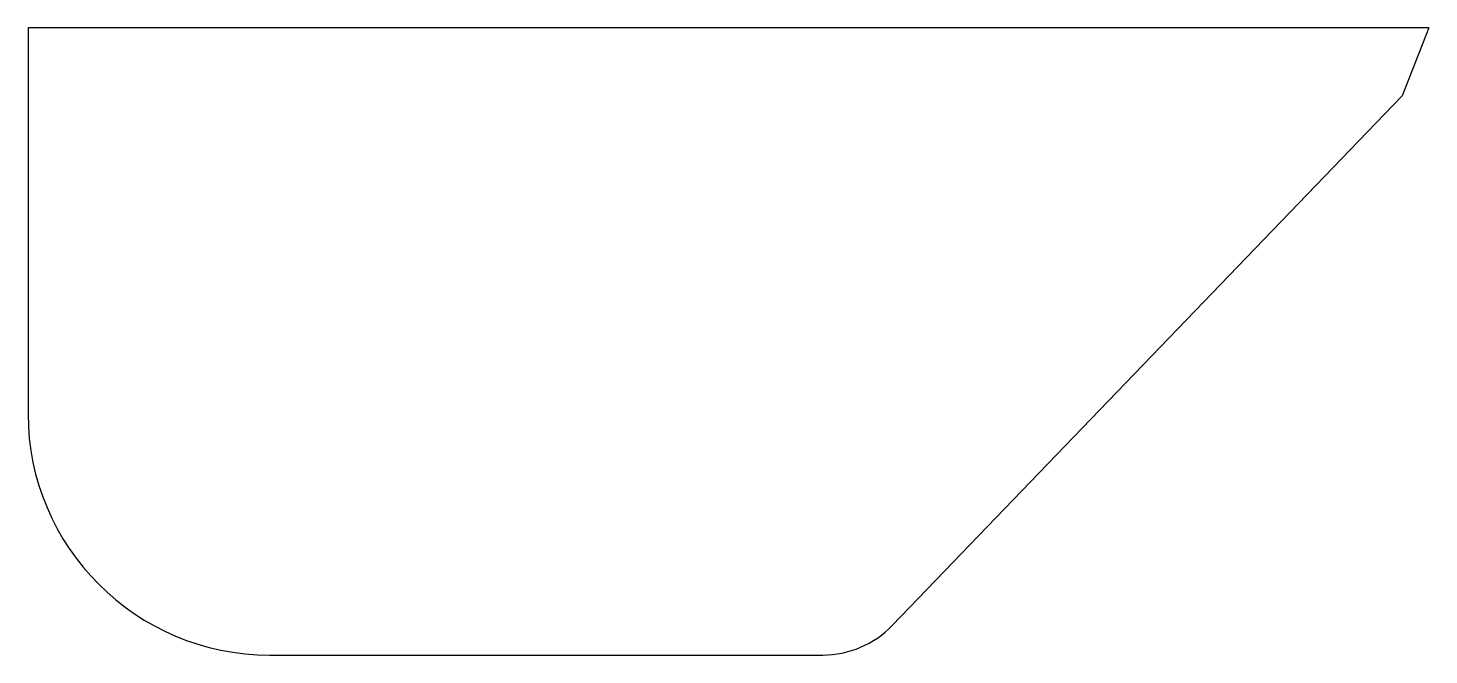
# Model space of a CAD drawing. Header units: millimetres. Extents: x -29.8 to -0.8, y -13 to 0.
import ezdxf

# ---------------------------------------------------------------- set-up
doc = ezdxf.new("R2010")
doc.units = ezdxf.units.MM
doc.layers.get('0').update_dxf_attribs({"linetype": 'CONTINUOUS'})

msp = doc.modelspace()

# ---------------------------------------------------------------- linework, layer by layer
for p, q in [((-29.8, -0.008), (-29.8, -8)), ((-0.801, -0.008), (-29.8, -0.008)), ((-0.801, -0.008), (-1.359, -1.414)), ((-1.359, -1.414), (-11.91, -12.386)), ((-24.8, -13), (-13.351, -13))]:
    msp.add_line(p, q)
for centre, radius, start, end in [((-24.8, -8), 5, 180, 270), ((-13.351, -11), 2, 270, 316.1233)]:
    msp.add_arc(centre, radius, start, end)

doc.saveas('drawing.dxf')
